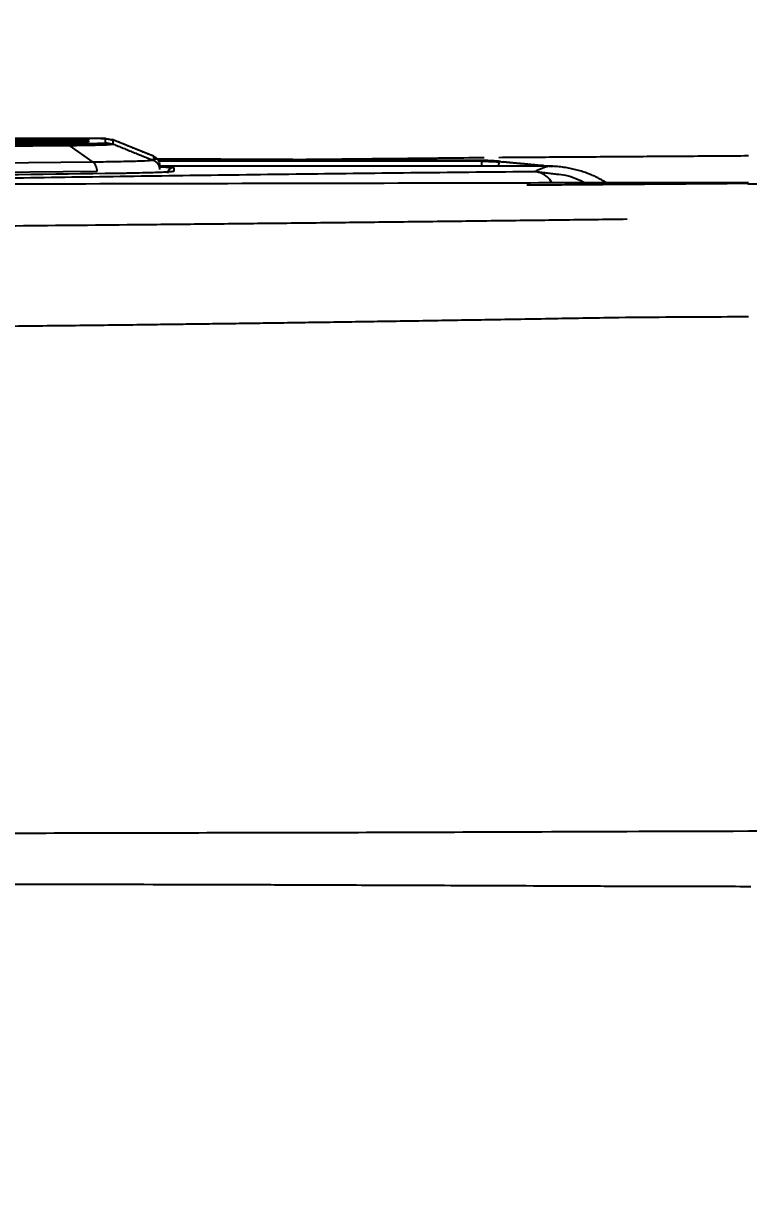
# Model space of a CAD drawing. Extents: x -4150 to 1921, y -105 to 2422.
# Drawn here: x -361.9 to -325.8, y 1789.7 to 1848.5 of the extents above; entities that cross this region are included whole.
import ezdxf

# ---------------------------------------------------------------- set-up
doc = ezdxf.new("R2010")
doc.units = 0
doc.header["$LTSCALE"] = 20
doc.header["$MEASUREMENT"] = 0
doc.layers.get('0').update_dxf_attribs({"linetype": 'CONTINUOUS'})
doc.layers.get('DEFPOINTS').update_dxf_attribs({"linetype": 'CONTINUOUS'})
doc.styles.get("Standard").update_dxf_attribs({"font": 'NanumGothic.ttf'})
doc.dimstyles.get("Standard").update_dxf_attribs({"dimtxt": 2.7, "dimasz": 2.5, "dimexe": 1.5, "dimexo": 1.5, "dimgap": 1.5, "dimtad": 1, "dimdec": 0, "dimlfac": 10, "dimzin": 0, "dimdsep": 46, "dimtxsty": 'Standard', "dimcen": 0, "dimclrt": 2, "dimadec": 0, "dimazin": 0, "dimtfac": 1, "dimtdec": 0, "dimtmove": 0, "dimatfit": 3, "dimfxl": 0, "dimtolj": 1, "dimtzin": 0, "dimarcsym": 0})

# ---------------------------------------------------------------- blocks, each defined once
blk = doc.blocks.new('*D14')
at = {"color": 3, "lineweight": -2}
for p, q in [((-693.815, 1823.725), (-693.815, 1946.807)), ((31.146, 1643.725), (31.146, 1946.807)), ((-669.815, 1940.807), (7.146, 1940.807))]:
    blk.add_line(p, q, dxfattribs=at)
at = {"color": 3}
for points in [[(-669.815, 1944.807), (-669.815, 1936.807), (-693.815, 1940.807)], [(7.146, 1944.807), (7.146, 1936.807), (31.146, 1940.807)]]:
    blk.add_solid(points, dxfattribs=at)
at = {"layer": 'DEFPOINTS', "color": 0}
for p in [(31.146, 1940.807), (-693.815, 1821.925), (31.146, 1641.925)]:
    blk.add_point(p, dxfattribs=at)
at = {"color": 2, "insert": (-331.335, 1965.871), "char_height": 24, "attachment_point": 5}
blk.add_mtext('\\A1;725', dxfattribs=at)

msp = doc.modelspace()

# ---------------------------------------------------------------- linework, layer by layer
for p, q in [((-358.416, 1842.783), (-386.295, 1842.783)), ((-386.246, 1842.76), (-359.316, 1842.76)), ((-358.716, 1842.747), (-358.716, 1842.688)), ((-357.858, 1842.567), (-357.858, 1842.774)), ((-386.292, 1842.566), (-359.354, 1842.566)), ((-359.316, 1842.678), (-386.006, 1842.678)), ((-385.96, 1842.663), (-359.316, 1842.663)), ((-359.316, 1842.581), (-385.448, 1842.581)), ((-379.572, 1842.28), (-359.881, 1842.505)), ((-379.355, 1842.204), (-359.664, 1842.429)), ((-360.385, 1842.515), (-362.321, 1842.493)), ((-358.48, 1841.598), (-359.664, 1842.429)), ((-358.716, 1842.649), (-358.716, 1842.59)), ((-355.47, 1841.897), (-357.5, 1842.708)), ((-357.487, 1842.495), (-357.487, 1842.703)), ((-358.48, 1841.598), (-378.171, 1841.373)), ((-339.099, 1841.654), (-355.222, 1841.654)), ((-338.236, 1841.616), (-338.848, 1841.653)), ((-337.237, 1841.528), (-338.031, 1841.606)), ((-358.299, 1841.136), (-377.989, 1840.911)), ((-355.166, 1841.435), (-355.166, 1841.228)), ((-339.099, 1841.399), (-355.166, 1841.399)), ((-338.267, 1841.399), (-339.099, 1841.399)), ((-335.581, 1841.365), (-335.935, 1841.4))]:
    msp.add_line(p, q)
at = {"flags": 128}
msp.add_lwpolyline([(-359.13, 1842.548), (-359.2, 1842.612), (-359.32, 1842.658)], dxfattribs=at)
for centre, radius, start, end in [((-358.716, 1842.447), 0.3, 89.99946, 160.40157), ((-358.714, 1842.514), 0.273, 117.96669, 165.54613), ((-358.591, 1835.629), 7.152, 81.70812, 88.64877), ((-324.262, 1143.682), 696.815, 73.693777, 90.130679)]:
    msp.add_arc(centre, radius, start, end)
for points, knots in [([(-359.316, 1842.76), (-359.28, 1842.76), (-359.205, 1842.76), (-359.097, 1842.759), (-358.994, 1842.758), (-358.869, 1842.756), (-358.744, 1842.752), (-358.726, 1842.749), (-358.716, 1842.747)], [0, 0, 0, 0, 0.093573, 0.192398, 0.302009, 0.418994, 0.679385, 1, 1, 1, 1]), ([(-357.858, 1842.774), (-357.867, 1842.775), (-357.884, 1842.778), (-358.012, 1842.78), (-358.197, 1842.782), (-358.343, 1842.783), (-358.416, 1842.783)], [0, 0, 0, 0, 0.250449, 0.499998, 0.749559, 1, 1, 1, 1]), ([(-358.873, 1842.549), (-359.035, 1842.543), (-359.359, 1842.529), (-360.043, 1842.52), (-360.385, 1842.515)], [0, 0, 0, 0, 0.499975, 1, 1, 1, 1]), ([(-359.881, 1842.505), (-359.581, 1842.508), (-359.109, 1842.514), (-358.797, 1842.522), (-358.683, 1842.525)], [0, 0, 0, 0, 0.636571, 1, 1, 1, 1]), ([(-359.664, 1842.429), (-359.345, 1842.433), (-358.707, 1842.441), (-358.025, 1842.458), (-357.572, 1842.476), (-357.515, 1842.489), (-357.487, 1842.496)], [0, 0, 0, 0, 0.249971, 0.499961, 0.74997, 1, 1, 1, 1]), ([(-359.354, 1842.566), (-359.313, 1842.566), (-359.227, 1842.565), (-359.11, 1842.564), (-359.003, 1842.563), (-358.889, 1842.56), (-358.8, 1842.555), (-358.848, 1842.552), (-358.873, 1842.549)], [0, 0, 0, 0, 0.09365, 0.197452, 0.303679, 0.410605, 0.681971, 1, 1, 1, 1]), ([(-358.716, 1842.688), (-358.725, 1842.686), (-358.743, 1842.684), (-358.881, 1842.681), (-359.08, 1842.679), (-359.237, 1842.678), (-359.316, 1842.678)], [0, 0, 0, 0, 0.2498, 0.499987, 0.750182, 1, 1, 1, 1]), ([(-359.316, 1842.663), (-359.28, 1842.663), (-359.205, 1842.663), (-359.097, 1842.662), (-358.994, 1842.661), (-358.869, 1842.659), (-358.744, 1842.655), (-358.726, 1842.651), (-358.716, 1842.649)], [0, 0, 0, 0, 0.093568, 0.192388, 0.301999, 0.41899, 0.679382, 1, 1, 1, 1]), ([(-359.316, 1842.663), (-359.316, 1842.662), (-359.316, 1842.659), (-359.316, 1842.641), (-359.316, 1842.614), (-359.316, 1842.588), (-359.316, 1842.575)], [0, 0, 0, 0, 0.2500159, 0.5000019, 0.7499936, 1, 1, 1, 1]), ([(-358.716, 1842.59), (-358.725, 1842.589), (-358.743, 1842.587), (-358.881, 1842.583), (-359.08, 1842.581), (-359.237, 1842.581), (-359.316, 1842.581)], [0, 0, 0, 0, 0.249796, 0.499978, 0.750173, 1, 1, 1, 1]), ([(-358.683, 1842.525), (-358.582, 1842.527), (-358.253, 1842.535), (-357.943, 1842.549), (-357.886, 1842.561), (-357.858, 1842.567)], [0, 0, 0, 0, 0.1840369, 0.5977359, 1, 1, 1, 1]), ([(-355.48, 1841.693), (-355.518, 1841.683), (-355.595, 1841.665), (-356.219, 1841.639), (-357.159, 1841.616), (-358.04, 1841.604), (-358.48, 1841.598)], [0, 0, 0, 0, 0.2500024, 0.5000105, 0.7500159, 1, 1, 1, 1]), ([(-358.48, 1841.598), (-358.455, 1841.575), (-358.403, 1841.53), (-358.345, 1841.417), (-358.306, 1841.283), (-358.301, 1841.185), (-358.299, 1841.136)], [0, 0, 0, 0, 0.250005, 0.500004, 0.749995, 1, 1, 1, 1]), ([(-355.48, 1841.9), (-355.436, 1841.877), (-355.347, 1841.833), (-355.246, 1841.719), (-355.179, 1841.584), (-355.17, 1841.485), (-355.166, 1841.435)], [0, 0, 0, 0, 0.249995, 0.500005, 0.75, 1, 1, 1, 1]), ([(-355.48, 1841.693), (-355.435, 1841.671), (-355.345, 1841.626), (-355.283, 1841.548), (-355.252, 1841.509)], [0, 0, 0, 0, 0.499998, 1, 1, 1, 1]), ([(-339.099, 1841.399), (-339.099, 1841.47), (-339.099, 1841.537), (-339.099, 1841.629), (-339.099, 1841.653), (-339.099, 1841.654)], [0, 0, 0, 0, 0.5, 0.5, 1, 1, 1, 1]), ([(-338.267, 1841.399), (-338.26, 1841.46), (-338.252, 1841.517), (-338.238, 1841.594), (-338.232, 1841.615), (-338.228, 1841.615)], [0, 0, 0, 0, 0.5, 0.5, 1, 1, 1, 1]), ([(-338.172, 1841.633), (-337.988, 1841.615), (-337.62, 1841.579), (-337.069, 1841.525), (-336.603, 1841.479), (-336.239, 1841.443), (-336.055, 1841.425), (-335.975, 1841.417)], [0, 0, 0, 0, 0.250061, 0.500085, 0.750012, 0.889999, 1, 1, 1, 1]), ([(-426.432, 1838.945), (-426.078, 1838.963), (-425.37, 1838.998), (-424.297, 1839.051), (-423.217, 1839.103), (-422.128, 1839.154), (-421.031, 1839.205), (-419.926, 1839.255), (-418.813, 1839.304), (-417.691, 1839.352), (-416.561, 1839.399), (-415.423, 1839.446), (-414.277, 1839.492), (-413.122, 1839.538), (-411.96, 1839.583), (-410.789, 1839.627), (-409.609, 1839.67), (-408.422, 1839.712), (-405.925, 1839.8), (-402.06, 1839.928), (-396.732, 1840.087), (-391.268, 1840.236), (-385.668, 1840.373), (-379.935, 1840.5), (-374.071, 1840.617), (-368.081, 1840.725), (-363.105, 1840.806), (-359.21, 1840.864), (-356.444, 1840.904), (-353.657, 1840.941), (-350.847, 1840.978), (-348.015, 1841.013), (-345.161, 1841.046), (-342.285, 1841.078), (-339.388, 1841.109), (-337.439, 1841.128), (-336.464, 1841.138)], [0, 0, 0, 0, 0.014703, 0.0294, 0.044092, 0.058779, 0.073463, 0.088143, 0.102821, 0.117496, 0.132169, 0.146841, 0.161512, 0.176183, 0.190854, 0.205526, 0.220199, 0.234874, 0.249551, 0.312174, 0.374726, 0.437247, 0.499779, 0.562375, 0.624957, 0.687565, 0.750239, 0.777975, 0.805706, 0.833436, 0.861169, 0.888909, 0.916658, 0.944421, 0.9722, 1, 1, 1, 1]), ([(-354.466, 1841.141), (-354.467, 1841.139), (-354.468, 1841.136), (-354.482, 1841.132), (-354.504, 1841.127), (-354.535, 1841.123), (-354.574, 1841.118), (-354.623, 1841.114), (-354.732, 1841.105), (-354.949, 1841.093), (-355.35, 1841.077), (-355.861, 1841.062), (-356.366, 1841.05), (-356.806, 1841.042), (-357.146, 1841.036), (-357.505, 1841.03), (-357.759, 1841.027), (-357.887, 1841.025)], [0, 0, 0, 0, 0.035004, 0.069815, 0.104469, 0.139004, 0.173457, 0.207865, 0.242268, 0.371344, 0.499472, 0.627601, 0.756951, 0.81738, 0.877895, 0.938701, 1, 1, 1, 1]), ([(-355.252, 1841.509), (-355.227, 1841.465), (-355.177, 1841.378), (-355.17, 1841.278), (-355.166, 1841.228)], [0, 0, 0, 0, 0.499992, 1, 1, 1, 1]), ([(-355.195, 1841.362), (-355.035, 1841.359), (-354.562, 1841.352), (-354.504, 1841.341), (-354.466, 1841.334)], [0, 0, 0, 0, 0.336215, 1, 1, 1, 1]), ([(-354.466, 1841.334), (-354.545, 1841.334), (-354.622, 1841.303), (-354.734, 1841.19), (-354.766, 1841.114), (-354.766, 1841.034)], [0, 0, 0, 0, 0.5, 0.5, 1, 1, 1, 1]), ([(-337.256, 1841.529), (-337.318, 1841.535), (-337.434, 1841.545), (-337.551, 1841.555), (-337.606, 1841.56)], [0, 0, 0, 0, 0.528878, 1, 1, 1, 1]), ([(-336.929, 1841.5), (-336.952, 1841.502), (-336.99, 1841.505), (-337.046, 1841.511), (-337.109, 1841.516), (-337.181, 1841.522), (-337.233, 1841.527), (-337.256, 1841.529)], [0, 0, 0, 0, 0.2182024, 0.348087, 0.5092483, 0.7898186, 1, 1, 1, 1]), ([(-335.981, 1841.397), (-335.988, 1841.4), (-336.001, 1841.405), (-336.02, 1841.413), (-336.041, 1841.421), (-336.06, 1841.427), (-336.08, 1841.431), (-336.106, 1841.434), (-336.143, 1841.433), (-336.215, 1841.431), (-336.297, 1841.438), (-336.373, 1841.447), (-336.438, 1841.455), (-336.508, 1841.463), (-336.605, 1841.473), (-336.747, 1841.484), (-336.862, 1841.494), (-336.929, 1841.5)], [0, 0, 0, 0, 0.019967, 0.04105, 0.064715, 0.103349, 0.126716, 0.164116, 0.221488, 0.270829, 0.382905, 0.449384, 0.519432, 0.589616, 0.667333, 0.806495, 1, 1, 1, 1]), ([(-336.464, 1841.138), (-336.413, 1841.161), (-336.305, 1841.211), (-336.168, 1841.268), (-336.058, 1841.312), (-335.973, 1841.345), (-335.898, 1841.374), (-335.845, 1841.393), (-335.826, 1841.4)], [0, 0, 0, 0, 0.235501, 0.497977, 0.626045, 0.748442, 0.907777, 1, 1, 1, 1]), ([(-335.602, 1840.561), (-335.62, 1840.591), (-335.715, 1840.747), (-335.998, 1841.02), (-336.28, 1841.091), (-336.464, 1841.138)], [0, 0, 0, 0, 0.078528, 0.400707, 1, 1, 1, 1]), ([(-335.828, 1841.382), (-335.825, 1841.387), (-335.822, 1841.393), (-335.814, 1841.4), (-335.812, 1841.402), (-335.811, 1841.403), (-335.811, 1841.403), (-335.811, 1841.403), (-335.809, 1841.402), (-335.81, 1841.4), (-335.811, 1841.394), (-335.816, 1841.386), (-335.829, 1841.379), (-335.842, 1841.373), (-335.851, 1841.37), (-335.856, 1841.369), (-335.858, 1841.368), (-335.86, 1841.368), (-335.861, 1841.368), (-335.861, 1841.368), (-335.861, 1841.368), (-335.878, 1841.364), (-335.906, 1841.358), (-335.946, 1841.354), (-335.967, 1841.352), (-335.977, 1841.351), (-335.981, 1841.35), (-335.983, 1841.35), (-335.985, 1841.35), (-335.985, 1841.35), (-335.985, 1841.35), (-335.986, 1841.35), (-335.986, 1841.35), (-335.986, 1841.35)], [0, 0, 0, 0, 0.122904, 0.160024, 0.168721, 0.170474, 0.171124, 0.171521, 0.171994, 0.187683, 0.216947, 0.286627, 0.382405, 0.457171, 0.493738, 0.513329, 0.523689, 0.52904, 0.531762, 0.533134, 0.533823, 0.534514, 0.755655, 0.883666, 0.943972, 0.972544, 0.986414, 0.993243, 0.99663, 0.998317, 0.999159, 0.99958, 1, 1, 1, 1]), ([(-335.975, 1841.417), (-335.969, 1841.416), (-335.955, 1841.415), (-335.926, 1841.412), (-335.888, 1841.409), (-335.855, 1841.406), (-335.83, 1841.403), (-335.817, 1841.402), (-335.811, 1841.401)], [0, 0, 0, 0, 0.1105355, 0.2517458, 0.5034622, 0.7515921, 0.8757181, 1, 1, 1, 1]), ([(-335.628, 1841.365), (-335.638, 1841.37), (-335.7, 1841.405), (-335.769, 1841.402), (-335.826, 1841.399)], [0, 0, 0, 0, 0.171093, 1, 1, 1, 1]), ([(-335.811, 1841.401), (-335.81, 1841.401), (-335.81, 1841.401), (-335.811, 1841.4), (-335.819, 1841.399), (-335.825, 1841.398), (-335.826, 1841.398), (-335.826, 1841.397)], [0, 0, 0, 0, 0.165391, 0.391621, 0.641395, 0.79377, 1, 1, 1, 1]), ([(-333.478, 1840.892), (-333.552, 1840.924), (-333.683, 1840.981), (-333.858, 1841.047), (-334.052, 1841.115), (-334.282, 1841.186), (-334.564, 1841.258), (-334.86, 1841.317), (-335.17, 1841.363), (-335.44, 1841.387), (-335.659, 1841.397), (-335.769, 1841.399), (-335.826, 1841.4)], [0, 0, 0, 0, 0.099454, 0.176238, 0.230696, 0.353471, 0.475289, 0.596667, 0.729771, 0.861315, 0.929076, 1, 1, 1, 1]), ([(-335.379, 1841.005), (-335.229, 1840.992), (-334.722, 1840.949), (-334.257, 1840.723), (-333.931, 1840.565)], [0, 0, 0, 0, 0.297734, 1, 1, 1, 1]), ([(-325.816, 1840.574), (-333.593, 1840.566), (-341.147, 1840.549), (-352.478, 1840.523), (-363.808, 1840.496), (-371.361, 1840.478), (-375.137, 1840.469)], [0, 0, 0, 0, 0.2500033, 0.5000044, 0.7500032, 1, 1, 1, 1]), ([(-331.854, 1838.751), (-332.401, 1838.744), (-333.495, 1838.73), (-335.141, 1838.709), (-336.789, 1838.689), (-338.44, 1838.669), (-340.094, 1838.649), (-341.75, 1838.629), (-343.41, 1838.61), (-345.072, 1838.591), (-346.737, 1838.572), (-348.405, 1838.554), (-350.075, 1838.536), (-351.747, 1838.519), (-353.422, 1838.502), (-355.099, 1838.485), (-358.337, 1838.453), (-363.147, 1838.408), (-368.102, 1838.367), (-372.374, 1838.333), (-375.547, 1838.31), (-378.749, 1838.288), (-380.892, 1838.274), (-381.995, 1838.267), (-382.382, 1838.265)], [0, 0, 0, 0, 0.03322, 0.06644, 0.099659, 0.132879, 0.166098, 0.199317, 0.232537, 0.265756, 0.298977, 0.332198, 0.365419, 0.398641, 0.431864, 0.465087, 0.49831, 0.623972, 0.749629, 0.790081, 0.874846, 0.935639, 0.977357, 1, 1, 1, 1]), ([(-325.816, 1833.897), (-326.392, 1833.886), (-331.533, 1833.865), (-333.232, 1833.835), (-334.9, 1833.806), (-336.539, 1833.778), (-338.147, 1833.751), (-339.727, 1833.726), (-341.278, 1833.701), (-342.8, 1833.677), (-344.294, 1833.654), (-345.761, 1833.632), (-347.2, 1833.611), (-348.611, 1833.59), (-349.996, 1833.571), (-351.354, 1833.552), (-352.686, 1833.535), (-353.991, 1833.518), (-355.938, 1833.493), (-358.535, 1833.462), (-361.795, 1833.426), (-365.054, 1833.393), (-368.317, 1833.362), (-371.584, 1833.335), (-374.859, 1833.311), (-378.143, 1833.289), (-380.338, 1833.277), (-381.437, 1833.271)], [0, 0, 0, 0, 0.034257, 0.067836, 0.100753, 0.133019, 0.16465, 0.195657, 0.226052, 0.255845, 0.285046, 0.313665, 0.341711, 0.369191, 0.396114, 0.422486, 0.448313, 0.473602, 0.498358, 0.561362, 0.624176, 0.686853, 0.749446, 0.812006, 0.874584, 0.937232, 1, 1, 1, 1]), ([(-325.816, 1808.269), (-334.014, 1808.247), (-338.23, 1808.224), (-346.698, 1808.196), (-350.95, 1808.19), (-359.488, 1808.171), (-363.771, 1808.161), (-372.361, 1808.154), (-376.669, 1808.16), (-380.991, 1808.162)], [0, 0, 0, 0, 0.25, 0.25, 0.5, 0.5, 0.75, 0.75, 1, 1, 1, 1]), ([(-311.888, 1808.243), (-312.42, 1808.248), (-313.515, 1808.259), (-315.206, 1808.275), (-316.992, 1808.289), (-319.106, 1808.297), (-321.4, 1808.295), (-323.725, 1808.281), (-325.159, 1808.272), (-325.816, 1808.269)], [0, 0, 0, 0, 0.115256, 0.237136, 0.365639, 0.500714, 0.692783, 0.85922, 1, 1, 1, 1]), ([(-325.701, 1805.51), (-326.326, 1805.514), (-331.749, 1805.522), (-334.146, 1805.534), (-337.066, 1805.547), (-340.018, 1805.559), (-342.671, 1805.569), (-345.515, 1805.58), (-348.532, 1805.592), (-353.283, 1805.608), (-357.7, 1805.616), (-362.535, 1805.621), (-366.086, 1805.624), (-369.931, 1805.627), (-373.733, 1805.63), (-377.465, 1805.634), (-379.902, 1805.634), (-380.963, 1805.633)], [0, 0, 0, 0, 0.0371371, 0.0845204, 0.1421498, 0.2100253, 0.2588964, 0.2985538, 0.377454, 0.4361653, 0.5771378, 0.6356695, 0.7181139, 0.783845, 0.85908, 0.9386751, 1, 1, 1, 1])]:
    msp.add_open_spline(points, degree=3, knots=knots)
for points, degree in [([(-357.858, 1842.774), (-357.487, 1842.703)], 1), ([(-359.881, 1842.505), (-359.664, 1842.429)], 1), ([(-357.858, 1842.567), (-357.487, 1842.495)], 1), ([(-357.487, 1842.703), (-357.558, 1842.708)], 1), ([(-355.48, 1841.9), (-357.487, 1842.703)], 1), ([(-357.487, 1842.495), (-355.48, 1841.693)], 1), ([(-355.48, 1841.9), (-355.48, 1841.693)], 1), ([(-339.025, 1841.678), (-355.455, 1841.754)], 1), ([(-338.994, 1841.812), (-355.218, 1841.646)], 1), ([(-339.099, 1841.654), (-339.075, 1841.662), (-339.05, 1841.67), (-339.025, 1841.678)], 3), ([(-339.099, 1841.654), (-338.769, 1841.639)], 1), ([(-338.172, 1841.633), (-338.456, 1841.661), (-338.741, 1841.676), (-339.025, 1841.678)], 3), ([(-338.769, 1841.639), (-338.228, 1841.615)], 1), ([(-325.81, 1841.906), (-338.264, 1841.82)], 1), ([(-338.228, 1841.615), (-338.21, 1841.621), (-338.191, 1841.628), (-338.172, 1841.633)], 3), ([(-337.987, 1841.594), (-338.067, 1841.601), (-338.148, 1841.608), (-338.228, 1841.615)], 3), ([(-337.606, 1841.56), (-337.733, 1841.572), (-337.86, 1841.583), (-337.987, 1841.594)], 3), ([(-357.887, 1841.025), (-364.451, 1840.939), (-371.014, 1840.845), (-377.578, 1840.742)], 3), ([(-354.466, 1841.334), (-354.466, 1841.277), (-354.466, 1841.212), (-354.466, 1841.141)], 3), ([(-335.826, 1841.4), (-336.64, 1841.399), (-337.454, 1841.399), (-338.267, 1841.399)], 3), ([(-336.464, 1841.138), (-335.379, 1841.005)], 1), ([(-325.836, 1840.533), (-336.856, 1840.445)], 1), ([(-332.878, 1840.567), (-333.478, 1840.892)], 1)]:
    msp.add_open_spline(points, degree=degree)

# ---------------------------------------------------------------- dimensions: what is measured, and where the dimension line sits
dim = msp.add_linear_dim(base=(31.146, 1940.807), p1=(-693.815, 1821.925), p2=(31.146, 1641.925), angle=180, dimstyle='Standard', override={"dimscale": 1.2, "dimtxt": 20, "dimasz": 20, "dimexe": 5, "dimgap": 10, "dimtih": 1, "dimtoh": 1, "dimlfac": 1, "dimzin": 12, "dimclrd": 3, "dimclre": 3, "dimazin": 2, "dimarcsym": 1})
dim.commit()
dim.dimension.update_dxf_attribs({"geometry": '*D14', "text_midpoint": (-331.335, 1965.871)})

doc.saveas('drawing.dxf')
